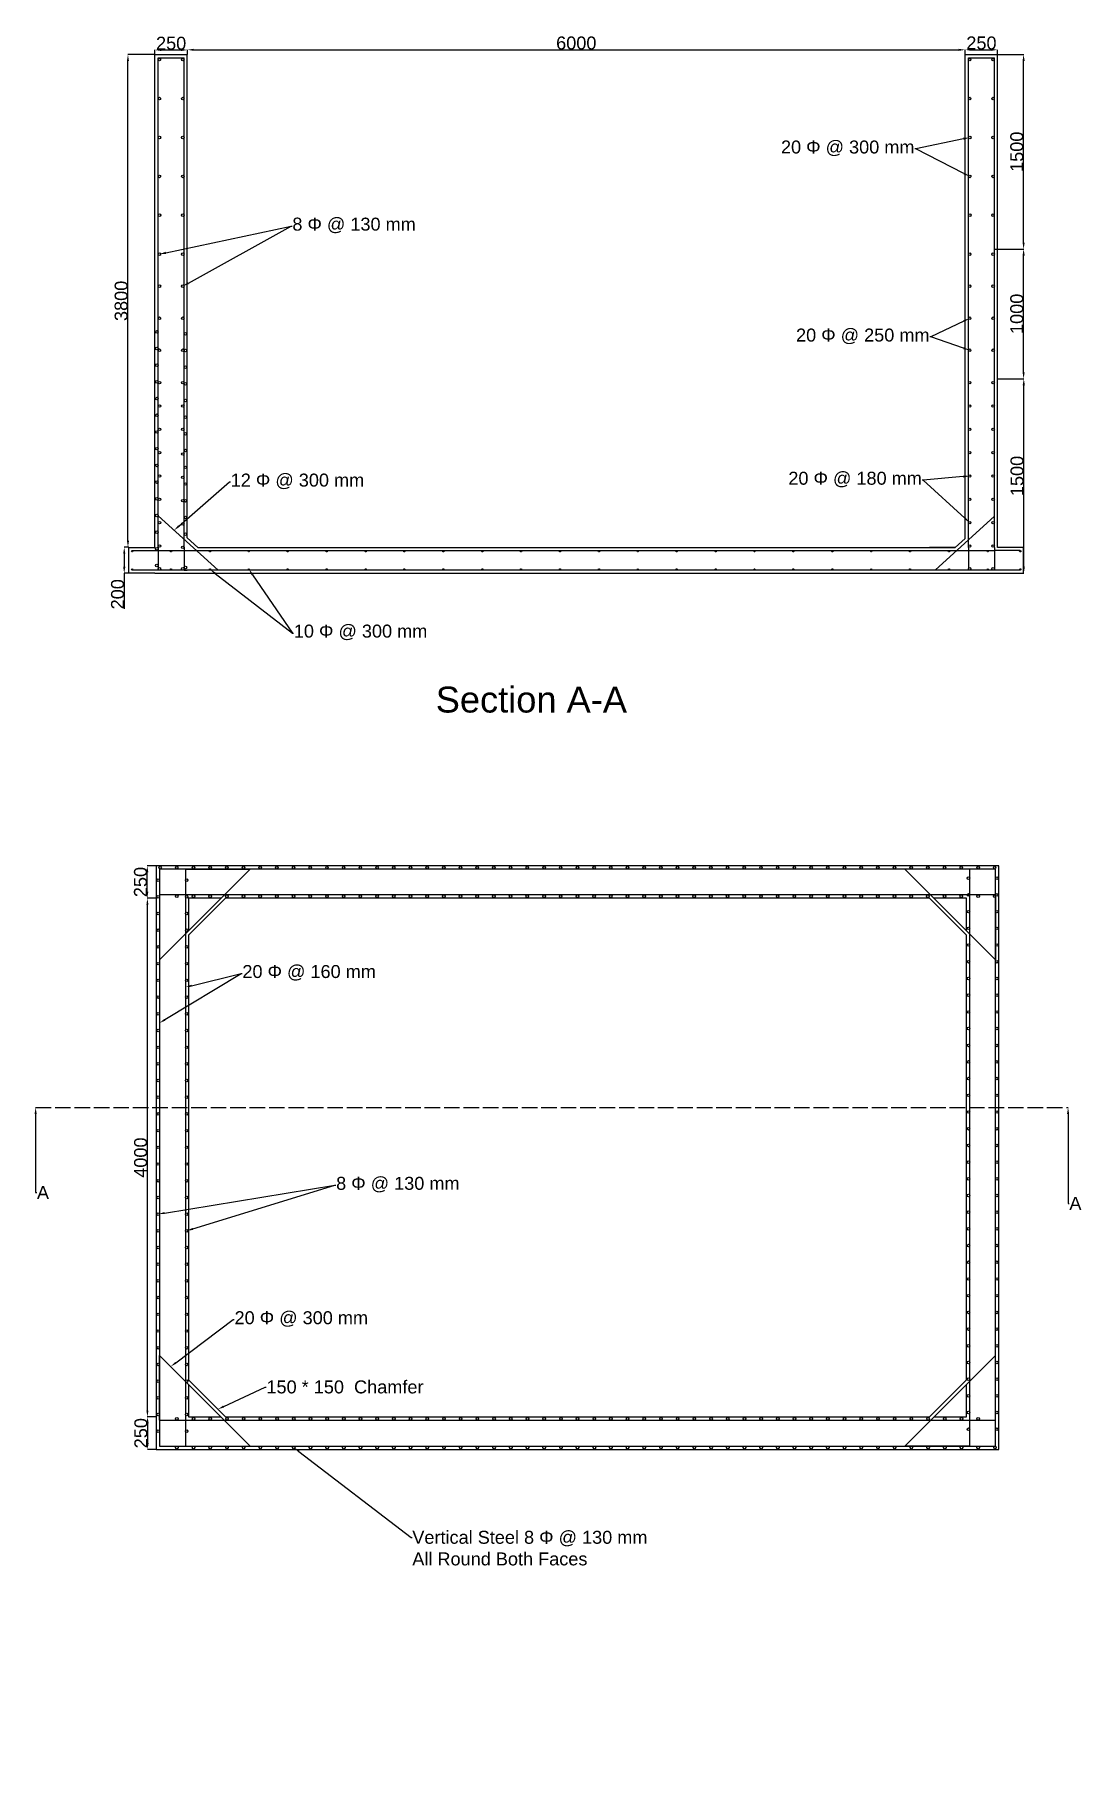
# Model space of a CAD drawing. Header units: millimetres. Extents: x 22602 to 30676, y 15936 to 29274.
import ezdxf
from ezdxf import colors
from ezdxf.entities.mleader import LeaderData, LeaderLine
from ezdxf.math import Vec2, Vec3

# ---------------------------------------------------------------- set-up
doc = ezdxf.new("R2010")
doc.units = ezdxf.units.MM
doc.linetypes.add('ACAD_ISO02W100', pattern=[15, 12, -3])
doc.styles.get("Standard").update_dxf_attribs({"font": 'arial.ttf'})
doc.dimstyles.new('ISO-25', dxfattribs={"dimtxt": 100, "dimasz": 50, "dimexe": 1.25, "dimexo": 0.625, "dimtad": 1, "dimtxsty": 'Standard', "dimcen": 50.004, "dimadec": 0, "dimazin": 0, "dimtfac": 1, "dimtmove": 0, "dimatfit": 3, "dimfxl": 1, "dimarcsym": 0})

# ---------------------------------------------------------------- blocks, each defined once
blk = doc.blocks.new('*D4')
at = {"color": 0, "lineweight": -2, "transparency": 16777216}
for p, q in [((23530, 29121), (23530, 29157)), ((23580, 29156), (23730, 29156)), ((23780, 29121), (23780, 29157))]:
    blk.add_line(p, q, dxfattribs=at)
at = {"color": 0, "transparency": 16777216}
for points in [[(23580, 29164), (23580, 29147), (23530, 29156)], [(23730, 29164), (23730, 29147), (23780, 29156)]]:
    blk.add_solid(points, dxfattribs=at)
at = {"layer": 'Defpoints', "color": 0, "transparency": 16777216}
for p in [(23530, 29121), (23780, 29156), (23780, 29121)]:
    blk.add_point(p, dxfattribs=at)
at = {"color": 0, "transparency": 16777216, "insert": (23655, 29207), "char_height": 100, "attachment_point": 5}
blk.add_mtext('250', dxfattribs=at)
blk = doc.blocks.new('*D5')
at = {"color": 0, "lineweight": -2, "transparency": 16777216}
for p, q in [((23780, 29121), (23780, 29158)), ((23830, 29157), (29730, 29157)), ((29780, 29121), (29780, 29158))]:
    blk.add_line(p, q, dxfattribs=at)
at = {"color": 0, "transparency": 16777216}
for points in [[(23830, 29165), (23830, 29149), (23780, 29157)], [(29730, 29165), (29730, 29149), (29780, 29157)]]:
    blk.add_solid(points, dxfattribs=at)
at = {"layer": 'Defpoints', "color": 0, "transparency": 16777216}
for p in [(23780, 29121), (29780, 29157), (29780, 29121)]:
    blk.add_point(p, dxfattribs=at)
at = {"color": 0, "transparency": 16777216, "insert": (26780, 29209), "char_height": 100, "attachment_point": 5}
blk.add_mtext('6000', dxfattribs=at)
blk = doc.blocks.new('*D6')
at = {"color": 0, "lineweight": -2, "transparency": 16777216}
for p, q in [((29780, 29121), (29780, 29158)), ((29830, 29157), (29980, 29157)), ((30030, 29121), (30030, 29158))]:
    blk.add_line(p, q, dxfattribs=at)
at = {"color": 0, "transparency": 16777216}
for points in [[(29830, 29165), (29830, 29149), (29780, 29157)], [(29980, 29165), (29980, 29149), (30030, 29157)]]:
    blk.add_solid(points, dxfattribs=at)
at = {"layer": 'Defpoints', "color": 0, "transparency": 16777216}
for p in [(29780, 29121), (30030, 29157), (30030, 29121)]:
    blk.add_point(p, dxfattribs=at)
at = {"color": 0, "transparency": 16777216, "insert": (29905, 29209), "char_height": 100, "attachment_point": 5}
blk.add_mtext('250', dxfattribs=at)
blk = doc.blocks.new('*D7')
at = {"color": 0, "lineweight": -2, "transparency": 16777216}
for p, q in [((23329, 25321), (23292, 25321)), ((23293, 25271), (23293, 25171)), ((23329, 25121), (23292, 25121)), ((23293, 25121), (23293, 24847))]:
    blk.add_line(p, q, dxfattribs=at)
at = {"color": 0, "transparency": 16777216}
for points in [[(23285, 25271), (23302, 25271), (23293, 25321)], [(23285, 25171), (23302, 25171), (23293, 25121)]]:
    blk.add_solid(points, dxfattribs=at)
at = {"layer": 'Defpoints', "color": 0, "transparency": 16777216}
for p in [(23330, 25321), (23293, 25121), (23330, 25121)]:
    blk.add_point(p, dxfattribs=at)
at = {"color": 0, "transparency": 16777216, "insert": (23242, 24959), "char_height": 100, "attachment_point": 5, "rotation": 90}
blk.add_mtext('200', dxfattribs=at)
blk = doc.blocks.new('*D8')
at = {"color": 0, "lineweight": -2, "transparency": 16777216}
for p, q in [((30230, 26621), (30233, 26621)), ((30232, 25171), (30232, 26571)), ((30230, 25121), (30233, 25121))]:
    blk.add_line(p, q, dxfattribs=at)
at = {"color": 0, "transparency": 16777216}
for points in [[(30223, 26571), (30240, 26571), (30232, 26621)], [(30223, 25171), (30240, 25171), (30232, 25121)]]:
    blk.add_solid(points, dxfattribs=at)
at = {"layer": 'Defpoints', "color": 0, "transparency": 16777216}
for p in [(30230, 26621), (30232, 26621), (30230, 25121)]:
    blk.add_point(p, dxfattribs=at)
at = {"color": 0, "transparency": 16777216, "insert": (30180, 25871), "char_height": 100, "attachment_point": 5, "rotation": 90}
blk.add_mtext('1500', dxfattribs=at)
blk = doc.blocks.new('*D9')
at = {"color": 0, "lineweight": -2, "transparency": 16777216}
for p, q in [((30005, 27621), (30231, 27621)), ((30230, 26671), (30230, 27571)), ((30030, 26621), (30231, 26621))]:
    blk.add_line(p, q, dxfattribs=at)
at = {"color": 0, "transparency": 16777216}
for points in [[(30222, 27571), (30239, 27571), (30230, 27621)], [(30222, 26671), (30239, 26671), (30230, 26621)]]:
    blk.add_solid(points, dxfattribs=at)
at = {"layer": 'Defpoints', "color": 0, "transparency": 16777216}
for p in [(30005, 27621), (30230, 27621), (30030, 26621)]:
    blk.add_point(p, dxfattribs=at)
at = {"color": 0, "transparency": 16777216, "insert": (30178, 27121), "char_height": 100, "attachment_point": 5, "rotation": 90}
blk.add_mtext('1000', dxfattribs=at)
blk = doc.blocks.new('*D10')
at = {"color": 0, "lineweight": -2, "transparency": 16777216}
for p, q in [((23529, 29121), (23321, 29121)), ((23322, 25371), (23322, 29071)), ((23329, 25321), (23321, 25321))]:
    blk.add_line(p, q, dxfattribs=at)
at = {"color": 0, "transparency": 16777216}
for points in [[(23314, 29071), (23330, 29071), (23322, 29121)], [(23314, 25371), (23330, 25371), (23322, 25321)]]:
    blk.add_solid(points, dxfattribs=at)
at = {"layer": 'Defpoints', "color": 0, "transparency": 16777216}
for p in [(23322, 29121), (23530, 29121), (23330, 25321)]:
    blk.add_point(p, dxfattribs=at)
at = {"color": 0, "transparency": 16777216, "insert": (23270, 27221), "char_height": 100, "attachment_point": 5, "rotation": 90}
blk.add_mtext('3800', dxfattribs=at)
blk = doc.blocks.new('*D11')
at = {"color": 0, "lineweight": -2, "transparency": 16777216}
for p, q in [((30005, 29121), (30231, 29121)), ((30230, 27671), (30230, 29071)), ((30005, 27621), (30231, 27621))]:
    blk.add_line(p, q, dxfattribs=at)
at = {"color": 0, "transparency": 16777216}
for points in [[(30222, 29071), (30239, 29071), (30230, 29121)], [(30222, 27671), (30239, 27671), (30230, 27621)]]:
    blk.add_solid(points, dxfattribs=at)
at = {"layer": 'Defpoints', "color": 0, "transparency": 16777216}
for p in [(30005, 29121), (30230, 29121), (30005, 27621)]:
    blk.add_point(p, dxfattribs=at)
at = {"color": 0, "transparency": 16777216, "insert": (30178, 28371), "char_height": 100, "attachment_point": 5, "rotation": 90}
blk.add_mtext('1500', dxfattribs=at)
blk = doc.blocks.new('*D12')
at = {"color": 0, "lineweight": -2, "transparency": 16777216}
for p, q in [((23539, 18615), (23472, 18615)), ((23473, 18565), (23473, 18415)), ((23539, 18365), (23472, 18365))]:
    blk.add_line(p, q, dxfattribs=at)
at = {"color": 0, "transparency": 16777216}
for points in [[(23465, 18565), (23482, 18565), (23473, 18615)], [(23465, 18415), (23482, 18415), (23473, 18365)]]:
    blk.add_solid(points, dxfattribs=at)
at = {"layer": 'Defpoints', "color": 0, "transparency": 16777216}
for p in [(23540, 18615), (23473, 18365), (23540, 18365)]:
    blk.add_point(p, dxfattribs=at)
at = {"color": 0, "transparency": 16777216, "insert": (23422, 18490), "char_height": 100, "attachment_point": 5, "rotation": 90}
blk.add_mtext('250', dxfattribs=at)
blk = doc.blocks.new('*D13')
at = {"color": 0, "lineweight": -2, "transparency": 16777216}
for p, q in [((23539, 22615), (23471, 22615)), ((23472, 18665), (23472, 22565)), ((23539, 18615), (23471, 18615))]:
    blk.add_line(p, q, dxfattribs=at)
at = {"color": 0, "transparency": 16777216}
for points in [[(23464, 22565), (23480, 22565), (23472, 22615)], [(23464, 18665), (23480, 18665), (23472, 18615)]]:
    blk.add_solid(points, dxfattribs=at)
at = {"layer": 'Defpoints', "color": 0, "transparency": 16777216}
for p in [(23472, 22615), (23540, 22615), (23540, 18615)]:
    blk.add_point(p, dxfattribs=at)
at = {"color": 0, "transparency": 16777216, "insert": (23420, 20615), "char_height": 100, "attachment_point": 5, "rotation": 90}
blk.add_mtext('4000', dxfattribs=at)
blk = doc.blocks.new('*D14')
at = {"color": 0, "lineweight": -2, "transparency": 16777216}
for p, q in [((23539, 22865), (23470, 22865)), ((23471, 22665), (23471, 22815)), ((23539, 22615), (23470, 22615))]:
    blk.add_line(p, q, dxfattribs=at)
at = {"color": 0, "transparency": 16777216}
for points in [[(23463, 22815), (23479, 22815), (23471, 22865)], [(23463, 22665), (23479, 22665), (23471, 22615)]]:
    blk.add_solid(points, dxfattribs=at)
at = {"layer": 'Defpoints', "color": 0, "transparency": 16777216}
for p in [(23471, 22865), (23540, 22865), (23540, 22615)]:
    blk.add_point(p, dxfattribs=at)
at = {"color": 0, "transparency": 16777216, "insert": (23419, 22740), "char_height": 100, "attachment_point": 5, "rotation": 90}
blk.add_mtext('250', dxfattribs=at)

msp = doc.modelspace()

# ---------------------------------------------------------------- linework, layer by layer
for p, q in [((23529.557, 25320.524), (23529.557, 29120.524)), ((23529.557, 29120.524), (23779.557, 29120.524)), ((23554.557, 25320.524), (23554.557, 29095.524)), ((23554.557, 29095.524), (23754.557, 29095.524)), ((23754.557, 25320.524), (23754.557, 29095.524)), ((23779.557, 25393.024), (23779.557, 29120.524)), ((29779.557, 29120.524), (30029.557, 29120.524)), ((29779.557, 25389.521), (29779.557, 29120.524)), ((29804.557, 25320.524), (29804.557, 29095.524)), ((29804.557, 29095.524), (30004.557, 29095.524)), ((30004.557, 27620.524), (30004.557, 29095.524)), ((30029.557, 25320.524), (30029.557, 29120.524)), ((23574.755, 27879.323), (23574.752, 27882.688)), ((23754.755, 27879.323), (23754.752, 27882.688)), ((29824.755, 27879.323), (29824.752, 27882.688)), ((30004.538, 27879.323), (30004.535, 27882.688)), ((30004.557, 26620.524), (30004.557, 27620.524)), ((30004.68, 27580.884), (30004.645, 27620.524)), ((30004.557, 25320.524), (30004.557, 26620.524)), ((24017.186, 25145.524), (23553.797, 25562.575)), ((29547.91, 25145.524), (30004.557, 25559.964)), ((29779.557, 25389.521), (29779.557, 25595.524)), ((23860.113, 25320.524), (23779.557, 25393.024)), ((29703.533, 25320.524), (29779.557, 25389.521)), ((23329.557, 25120.524), (23329.557, 25320.524)), ((23329.557, 25320.524), (23529.557, 25320.524)), ((23354.557, 25295.524), (23754.557, 25295.524)), ((23554.557, 25320.524), (23554.557, 25145.524)), ((23754.557, 25320.524), (23754.557, 25145.524)), ((23754.557, 25295.524), (30004.557, 25295.524)), ((23860.113, 25320.524), (29703.533, 25320.524)), ((29703.533, 25320.524), (29504.557, 25320.524)), ((29804.557, 25320.524), (29804.557, 25145.524)), ((30004.557, 25320.524), (30004.557, 25145.524)), ((30204.557, 25295.524), (30004.557, 25295.524)), ((30229.557, 25320.524), (30029.557, 25320.524)), ((30229.557, 25120.524), (30229.557, 25320.524)), ((23529.557, 25120.524), (23329.557, 25120.524)), ((30204.557, 25145.524), (23354.557, 25145.524)), ((23529.557, 25120.524), (23779.557, 25120.524)), ((23754.557, 25145.524), (23779.557, 25145.524)), ((23779.557, 25120.524), (29779.557, 25120.524)), ((29779.557, 25120.524), (30029.557, 25120.524)), ((30029.557, 25120.524), (30229.557, 25120.524)), ((30014.558, 22840.309), (23564.558, 22840.309)), ((23564.558, 22840.309), (23564.558, 22615.309)), ((24264.558, 22840.309), (23564.558, 22140.309)), ((23764.558, 22840.309), (23764.558, 18390.309)), ((23764.558, 22840.309), (24264.558, 22840.309)), ((29814.558, 22840.309), (29314.558, 22840.309)), ((30014.558, 22140.409), (29314.558, 22840.309)), ((29814.558, 18390.309), (29814.558, 22840.309)), ((30014.558, 22615.309), (30014.558, 22840.309)), ((30014.558, 22640.309), (23564.558, 22640.309)), ((23564.558, 22640.309), (23564.558, 22140.309)), ((23564.558, 22615.309), (23564.558, 18615.309)), ((24074.913, 22615.309), (23789.558, 22329.954)), ((29789.558, 22330.024), (29504.232, 22615.309)), ((30014.558, 22640.409), (30014.558, 22140.409)), ((30014.558, 18615.309), (30014.558, 22615.309)), ((23564.558, 18590.309), (23564.558, 19090.309)), ((24264.558, 18390.309), (23564.558, 19090.309)), ((30014.558, 19090.309), (29314.558, 18390.309)), ((30014.558, 18590.309), (30014.558, 19090.309)), ((24074.913, 18615.309), (23789.558, 18900.665)), ((29789.558, 18900.665), (29504.203, 18615.309)), ((23564.558, 18615.309), (23564.558, 18390.309)), ((23564.558, 18590.309), (30014.558, 18590.309)), ((30014.558, 18390.309), (30014.558, 18615.309)), ((23564.558, 18390.309), (23789.558, 18390.309)), ((23764.558, 18390.309), (24264.558, 18390.309)), ((23789.558, 18390.309), (29789.558, 18390.309)), ((26789.558, 18390.309), (26919.558, 18390.309)), ((29814.558, 18390.309), (29314.558, 18390.309)), ((29789.558, 18390.309), (30014.558, 18390.309))]:
    msp.add_line(p, q)
at = {"linetype": 'ACAD_ISO02W100', "ltscale": 10}
msp.add_line((22609.984, 21001.327), (30573.34, 21001.327), dxfattribs=at)
msp.add_lwpolyline([(23539.558, 22615.309), (23539.558, 18615.309), (23539.558, 18365.309), (23789.558, 18365.309), (29789.558, 18365.309), (30039.558, 18365.309), (30039.558, 18615.309), (30039.558, 22615.309), (30039.558, 22865.309), (23539.558, 22865.309)], close=True)
for points in [[(24039.558, 22615.309), (23789.558, 22615.309), (23789.558, 22365.309)], [(29504.232, 22615.309), (24074.913, 22615.309)], [(29789.558, 22365.377), (29789.558, 22615.309), (29539.59, 22615.309)], [(23789.558, 22329.954), (23789.558, 18900.665)], [(29789.558, 18900.665), (29789.558, 22330.024)], [(23789.558, 18865.309), (23789.558, 18615.309), (24039.558, 18615.309)], [(29539.558, 18615.309), (29789.558, 18615.309), (29789.558, 18865.309)], [(24074.913, 18615.309), (29504.203, 18615.309)]]:
    msp.add_lwpolyline(points)
for centre, radius in [((23564.557, 29080.89), 10), ((23744.557, 29080.89), 10), ((29814.557, 29080.89), 10), ((29994.341, 29080.89), 10), ((23564.576, 28780.888), 10), ((23744.576, 28780.888), 10), ((29814.576, 28780.888), 10), ((29994.359, 28780.888), 10), ((23564.595, 28480.886), 10), ((23744.595, 28480.886), 10), ((29814.595, 28480.886), 10), ((29994.378, 28480.886), 10), ((23564.613, 28180.884), 10), ((23744.613, 28180.884), 10), ((29814.613, 28180.884), 10), ((29994.397, 28180.884), 10), ((23564.755, 27882.445), 10), ((23744.755, 27882.445), 10), ((29814.755, 27882.445), 10), ((29994.538, 27882.445), 10), ((23564.557, 27580.884), 10), ((23744.557, 27580.884), 10), ((29814.557, 27580.884), 10), ((29994.68, 27580.884), 10), ((23564.557, 27334.006), 10), ((23564.557, 27334.006), 10), ((23744.557, 27334.006), 10), ((23744.557, 27334.006), 10), ((29814.557, 27334.006), 10), ((29814.557, 27334.006), 10), ((29994.68, 27334.006), 10), ((29994.68, 27334.006), 10), ((23564.557, 27087.128), 10), ((23564.557, 27087.128), 10), ((23744.557, 27087.128), 10), ((23744.557, 27087.128), 10), ((29814.557, 27087.128), 10), ((29814.557, 27087.128), 10), ((29994.68, 27087.128), 10), ((29994.68, 27087.128), 10), ((23544.557, 26981.429), 10), ((23764.924, 26966.561), 10), ((23544.557, 26853.924), 10), ((23564.557, 26840.25), 10), ((23744.557, 26840.25), 10), ((23764.924, 26839.056), 10), ((29814.557, 26840.25), 10), ((29994.68, 26840.25), 10), ((23544.557, 26725.171), 10), ((23764.924, 26710.303), 10), ((23544.557, 26596.419), 10), ((23564.68, 26590.25), 10), ((23744.557, 26590.25), 10), ((23764.924, 26581.551), 10), ((29814.557, 26590.25), 10), ((29994.68, 26590.25), 10), ((23544.557, 26467.666), 10), ((23564.68, 26410.433), 10), ((23744.557, 26410.433), 10), ((23764.924, 26452.798), 10), ((29814.557, 26410.433), 10), ((29814.557, 26410.342), 10), ((29994.68, 26410.433), 10), ((29994.68, 26410.342), 10), ((23544.557, 26338.914), 10), ((23764.924, 26324.046), 10), ((23544.557, 26210.161), 10), ((23564.68, 26230.524), 10), ((23744.557, 26230.524), 10), ((23764.924, 26195.293), 10), ((29814.557, 26230.524), 10), ((29814.557, 26230.433), 10), ((29994.68, 26230.524), 10), ((29994.68, 26230.433), 10), ((23544.557, 26081.409), 10), ((23564.68, 26050.524), 10), ((23744.557, 26040.159), 10), ((23764.924, 26066.541), 10), ((29814.557, 26050.524), 10), ((29814.557, 26050.524), 10), ((29994.68, 26050.524), 10), ((29994.68, 26050.524), 10), ((23544.557, 25952.656), 10), ((23564.68, 25870.616), 10), ((23764.924, 25937.788), 10), ((29814.557, 25870.616), 10), ((29994.68, 25870.616), 10), ((23544.557, 25823.904), 10), ((23744.557, 25860.25), 10), ((23764.924, 25809.036), 10), ((23544.557, 25695.152), 10), ((23564.68, 25690.707), 10), ((23744.557, 25680.342), 10), ((23764.924, 25680.283), 10), ((29814.557, 25690.707), 10), ((29994.68, 25690.707), 10), ((23544.557, 25566.399), 10), ((23564.68, 25510.799), 10), ((23744.557, 25500.433), 10), ((23764.924, 25551.531), 10), ((29814.557, 25510.799), 10), ((29994.68, 25510.799), 10), ((23544.557, 25437.647), 10), ((23764.924, 25422.779), 10), ((23354.557, 25290.524), 5), ((23544.557, 25308.894), 10), ((23564.68, 25330.89), 10), ((23654.557, 25290.524), 5), ((23744.557, 25320.524), 10), ((23954.557, 25290.524), 5), ((23954.557, 25290.524), 5), ((24254.557, 25290.524), 5), ((24254.557, 25290.524), 5), ((24554.557, 25290.524), 5), ((24554.557, 25290.524), 5), ((24854.557, 25290.524), 5), ((24854.557, 25290.524), 5), ((25154.557, 25290.524), 5), ((25154.557, 25290.524), 5), ((25454.557, 25290.524), 5), ((25454.557, 25290.524), 5), ((25754.557, 25290.524), 5), ((25754.557, 25290.524), 5), ((26054.557, 25290.524), 5), ((26054.557, 25290.524), 5), ((26354.557, 25290.524), 5), ((26354.557, 25290.524), 5), ((26654.557, 25290.524), 5), ((26654.557, 25290.524), 5), ((26954.557, 25290.524), 5), ((26954.557, 25290.524), 5), ((27254.557, 25290.524), 5), ((27254.557, 25290.524), 5), ((27554.557, 25290.524), 5), ((27554.557, 25290.524), 5), ((27854.557, 25290.524), 5), ((27854.557, 25290.524), 5), ((28154.557, 25290.524), 5), ((28154.557, 25290.524), 5), ((28454.557, 25290.524), 5), ((28454.557, 25290.524), 5), ((28754.557, 25290.524), 5), ((28754.557, 25290.524), 5), ((29054.557, 25290.524), 5), ((29054.557, 25290.524), 5), ((29354.557, 25290.524), 5), ((29354.557, 25290.524), 5), ((29654.557, 25290.524), 5), ((29814.557, 25330.89), 10), ((29954.557, 25290.524), 5), ((29994.68, 25330.89), 10), ((30204.557, 25290.524), 5), ((23354.557, 25150.524), 5), ((23544.557, 25180.142), 10), ((23564.557, 25155.189), 10), ((23654.557, 25150.524), 5), ((23654.557, 25150.524), 5), ((23744.798, 25155.189), 10), ((23764.924, 25165.274), 10), ((23954.557, 25150.524), 5), ((23954.557, 25150.524), 5), ((24254.557, 25150.524), 5), ((24254.557, 25150.524), 5), ((24554.557, 25150.524), 5), ((24554.557, 25150.524), 5), ((24854.557, 25150.524), 5), ((24854.557, 25150.524), 5), ((25154.557, 25150.524), 5), ((25154.557, 25150.524), 5), ((25454.557, 25150.524), 5), ((25454.557, 25150.524), 5), ((25754.557, 25150.524), 5), ((25754.557, 25150.524), 5), ((26054.557, 25150.524), 5), ((26054.557, 25150.524), 5), ((26354.557, 25150.524), 5), ((26354.557, 25150.524), 5), ((26654.557, 25150.524), 5), ((26654.557, 25150.524), 5), ((26954.557, 25150.524), 5), ((26954.557, 25150.524), 5), ((27254.557, 25150.524), 5), ((27254.557, 25150.524), 5), ((27554.557, 25150.524), 5), ((27554.557, 25150.524), 5), ((27854.557, 25150.524), 5), ((27854.557, 25150.524), 5), ((28154.557, 25150.524), 5), ((28154.557, 25150.524), 5), ((28454.557, 25150.524), 5), ((28454.557, 25150.524), 5), ((28754.557, 25150.524), 5), ((28754.557, 25150.524), 5), ((29054.557, 25150.524), 5), ((29054.557, 25150.524), 5), ((29354.557, 25150.524), 5), ((29354.557, 25150.524), 5), ((29654.557, 25150.524), 5), ((29654.557, 25150.524), 5), ((29814.434, 25155.189), 10), ((29954.557, 25150.524), 5), ((29954.557, 25150.524), 5), ((29994.557, 25155.189), 10), ((30204.557, 25150.524), 5), ((23569.499, 22850.309), 10), ((23698.251, 22850.309), 10), ((23827.004, 22850.309), 10), ((23955.756, 22850.309), 10), ((24084.509, 22850.309), 10), ((24213.261, 22850.309), 10), ((24342.014, 22850.309), 10), ((24470.766, 22850.309), 10), ((24599.518, 22850.309), 10), ((24728.271, 22850.309), 10), ((24857.023, 22850.309), 10), ((24985.776, 22850.309), 10), ((25114.528, 22850.309), 10), ((25243.281, 22850.309), 10), ((25372.033, 22850.309), 10), ((25500.786, 22850.309), 10), ((25629.538, 22850.309), 10), ((25758.291, 22850.309), 10), ((25887.043, 22850.309), 10), ((26015.796, 22850.309), 10), ((26144.548, 22850.309), 10), ((26273.301, 22850.309), 10), ((26402.053, 22850.309), 10), ((26532.053, 22850.309), 10), ((26659.558, 22850.309), 10), ((26789.558, 22850.309), 10), ((26789.558, 22850.309), 10), ((26917.063, 22850.309), 10), ((27045.815, 22850.309), 10), ((27174.568, 22850.309), 10), ((27303.32, 22850.309), 10), ((27432.073, 22850.309), 10), ((27560.825, 22850.309), 10), ((27689.578, 22850.309), 10), ((27818.33, 22850.309), 10), ((27947.083, 22850.309), 10), ((28075.835, 22850.309), 10), ((28204.588, 22850.309), 10), ((28333.34, 22850.309), 10), ((28462.093, 22850.309), 10), ((28590.845, 22850.309), 10), ((28719.597, 22850.309), 10), ((28848.35, 22850.309), 10), ((28977.102, 22850.309), 10), ((29105.855, 22850.309), 10), ((29234.607, 22850.309), 10), ((29363.36, 22850.309), 10), ((29492.112, 22850.309), 10), ((29620.865, 22850.309), 10), ((29749.617, 22850.309), 10), ((29879.617, 22850.309), 10), ((30007.122, 22850.309), 10), ((23554.558, 22754.273), 10), ((23774.925, 22754.273), 10), ((29804.558, 22769.141), 10), ((30024.558, 22769.141), 10), ((23554.558, 22625.52), 10), ((23698.251, 22630.309), 10), ((23774.925, 22625.52), 10), ((23827.004, 22630.309), 10), ((23955.756, 22630.309), 10), ((24084.509, 22630.309), 10), ((24213.261, 22630.309), 10), ((24342.014, 22630.309), 10), ((24470.766, 22630.309), 10), ((24599.518, 22630.309), 10), ((24728.271, 22630.309), 10), ((24857.023, 22630.309), 10), ((24985.776, 22630.309), 10), ((25114.528, 22630.309), 10), ((25243.281, 22630.309), 10), ((25372.033, 22630.309), 10), ((25500.786, 22630.309), 10), ((25629.538, 22630.309), 10), ((25758.291, 22630.309), 10), ((25887.043, 22630.309), 10), ((26015.796, 22630.309), 10), ((26144.548, 22630.309), 10), ((26273.301, 22630.309), 10), ((26402.053, 22630.309), 10), ((26532.053, 22630.309), 10), ((26659.558, 22630.309), 10), ((26789.558, 22630.309), 10), ((26789.558, 22630.309), 10), ((26917.063, 22630.309), 10), ((27045.815, 22630.309), 10), ((27174.568, 22630.309), 10), ((27303.32, 22630.309), 10), ((27432.073, 22630.309), 10), ((27560.825, 22630.309), 10), ((27689.578, 22630.309), 10), ((27818.33, 22630.309), 10), ((27947.083, 22630.309), 10), ((28075.835, 22630.309), 10), ((28204.588, 22630.309), 10), ((28333.34, 22630.309), 10), ((28462.093, 22630.309), 10), ((28590.845, 22630.309), 10), ((28719.597, 22630.309), 10), ((28848.35, 22630.309), 10), ((28977.102, 22630.309), 10), ((29105.855, 22630.309), 10), ((29234.607, 22630.309), 10), ((29363.36, 22630.309), 10), ((29492.112, 22630.309), 10), ((29620.865, 22630.309), 10), ((29749.617, 22630.309), 10), ((29804.558, 22640.388), 10), ((29879.617, 22630.309), 10), ((30007.122, 22630.309), 10), ((30024.558, 22640.388), 10), ((23554.558, 22496.768), 10), ((23774.925, 22496.768), 10), ((29804.558, 22511.636), 10), ((30024.558, 22511.636), 10), ((23554.558, 22368.015), 10), ((23774.925, 22368.015), 10), ((29804.558, 22382.883), 10), ((30024.558, 22382.883), 10), ((23554.558, 22239.263), 10), ((23774.925, 22239.263), 10), ((29804.558, 22254.131), 10), ((30024.558, 22254.131), 10), ((23554.558, 22110.51), 10), ((23774.925, 22110.51), 10), ((29804.558, 22125.378), 10), ((30024.558, 22125.378), 10), ((23554.558, 21981.758), 10), ((23774.925, 21981.758), 10), ((29804.558, 21996.626), 10), ((29804.558, 21867.873), 10), ((30024.558, 21996.626), 10), ((30024.558, 21867.873), 10), ((23554.558, 21853.005), 10), ((23774.925, 21853.005), 10), ((29804.558, 21737.873), 10), ((30024.558, 21737.873), 10), ((23554.558, 21723.005), 10), ((23774.925, 21723.005), 10), ((29804.558, 21610.369), 10), ((30024.558, 21610.369), 10), ((23554.558, 21595.5), 10), ((23554.558, 21465.5), 10), ((23554.558, 21465.5), 10), ((23774.925, 21595.5), 10), ((23774.925, 21465.5), 10), ((23774.925, 21465.5), 10), ((29804.558, 21480.369), 10), ((29804.558, 21480.369), 10), ((30024.558, 21480.369), 10), ((30024.558, 21480.369), 10), ((23554.558, 21337.996), 10), ((23774.925, 21337.996), 10), ((29804.558, 21352.864), 10), ((30024.558, 21352.864), 10), ((23554.558, 21209.243), 10), ((23774.925, 21209.243), 10), ((29804.558, 21224.111), 10), ((30024.558, 21224.111), 10), ((23554.558, 21080.491), 10), ((23774.925, 21080.491), 10), ((29804.558, 21095.359), 10), ((30024.558, 21095.359), 10), ((23554.558, 20951.738), 10), ((23774.925, 20951.738), 10), ((29804.558, 20966.606), 10), ((30024.558, 20966.606), 10), ((23554.558, 20822.986), 10), ((23774.925, 20822.986), 10), ((29804.558, 20837.854), 10), ((30024.558, 20837.854), 10), ((23554.558, 20694.233), 10), ((23774.925, 20694.233), 10), ((29804.558, 20709.101), 10), ((30024.558, 20709.101), 10), ((23554.558, 20565.481), 10), ((23774.925, 20565.481), 10), ((29804.558, 20580.349), 10), ((30024.558, 20580.349), 10), ((23554.558, 20436.728), 10), ((23774.925, 20436.728), 10), ((29804.558, 20451.596), 10), ((30024.558, 20451.596), 10), ((23554.558, 20307.976), 10), ((23774.925, 20307.976), 10), ((29804.558, 20322.844), 10), ((30024.558, 20322.844), 10), ((23554.558, 20179.223), 10), ((23774.925, 20179.223), 10), ((29804.558, 20194.091), 10), ((30024.558, 20194.091), 10), ((23554.558, 20050.471), 10), ((23774.925, 20050.471), 10), ((29804.558, 20065.339), 10), ((30024.558, 20065.339), 10), ((23554.558, 19921.718), 10), ((23774.925, 19921.718), 10), ((29804.558, 19936.586), 10), ((30024.558, 19936.586), 10), ((23554.558, 19792.966), 10), ((23774.925, 19792.966), 10), ((29804.558, 19807.834), 10), ((30024.558, 19807.834), 10), ((23554.558, 19664.213), 10), ((23774.925, 19664.213), 10), ((29804.558, 19679.082), 10), ((30024.558, 19679.082), 10), ((23554.558, 19535.461), 10), ((23774.925, 19535.461), 10), ((29804.558, 19550.329), 10), ((30024.558, 19550.329), 10), ((23554.558, 19406.708), 10), ((23774.925, 19406.708), 10), ((29804.558, 19421.577), 10), ((30024.558, 19421.577), 10), ((23554.558, 19277.956), 10), ((23774.925, 19277.956), 10), ((29804.558, 19292.824), 10), ((30024.558, 19292.824), 10), ((23554.558, 19149.204), 10), ((23774.925, 19149.204), 10), ((29804.558, 19164.072), 10), ((30024.558, 19164.072), 10), ((23554.558, 19020.451), 10), ((23774.925, 19020.451), 10), ((29804.558, 19035.319), 10), ((30024.558, 19035.319), 10), ((23554.558, 18891.699), 10), ((23774.925, 18891.699), 10), ((29804.558, 18906.567), 10), ((30024.558, 18906.567), 10), ((23554.558, 18762.946), 10), ((23774.925, 18762.946), 10), ((29804.558, 18777.814), 10), ((30024.558, 18777.814), 10), ((23554.558, 18634.194), 10), ((23699.461, 18600.309), 10), ((23774.925, 18634.194), 10), ((23828.214, 18600.309), 10), ((23956.966, 18600.309), 10), ((24085.719, 18600.309), 10), ((24214.471, 18600.309), 10), ((24343.223, 18600.309), 10), ((24471.976, 18600.309), 10), ((24600.728, 18600.309), 10), ((24729.481, 18600.309), 10), ((24858.233, 18600.309), 10), ((24986.986, 18600.309), 10), ((25115.738, 18600.309), 10), ((25244.491, 18600.309), 10), ((25373.243, 18600.309), 10), ((25501.996, 18600.309), 10), ((25630.748, 18600.309), 10), ((25759.501, 18600.309), 10), ((25888.253, 18600.309), 10), ((26017.006, 18600.309), 10), ((26145.758, 18600.309), 10), ((26274.51, 18600.309), 10), ((26403.263, 18600.309), 10), ((26532.015, 18600.309), 10), ((26662.015, 18600.309), 10), ((26789.52, 18600.309), 10), ((26919.52, 18600.309), 10), ((26919.52, 18600.309), 10), ((27047.025, 18600.309), 10), ((27175.778, 18600.309), 10), ((27304.53, 18600.309), 10), ((27433.283, 18600.309), 10), ((27562.035, 18600.309), 10), ((27690.788, 18600.309), 10), ((27819.54, 18600.309), 10), ((27948.293, 18600.309), 10), ((28077.045, 18600.309), 10), ((28205.798, 18600.309), 10), ((28334.55, 18600.309), 10), ((28463.302, 18600.309), 10), ((28592.055, 18600.309), 10), ((28720.807, 18600.309), 10), ((28849.56, 18600.309), 10), ((28978.312, 18600.309), 10), ((29107.065, 18600.309), 10), ((29235.817, 18600.309), 10), ((29364.57, 18600.309), 10), ((29493.322, 18600.309), 10), ((29622.075, 18600.309), 10), ((29750.827, 18600.309), 10), ((29804.558, 18649.062), 10), ((29879.58, 18600.309), 10), ((30024.558, 18649.062), 10), ((23554.558, 18505.441), 10), ((23774.925, 18505.441), 10), ((29804.558, 18520.309), 10), ((30024.558, 18520.309), 10), ((23699.499, 18380.309), 10), ((23828.251, 18380.309), 10), ((23957.004, 18380.309), 10), ((24085.756, 18380.309), 10), ((24214.509, 18380.309), 10), ((24343.261, 18380.309), 10), ((24472.014, 18380.309), 10), ((24600.766, 18380.309), 10), ((24729.518, 18380.309), 10), ((24858.271, 18380.309), 10), ((24987.023, 18380.309), 10), ((25115.776, 18380.309), 10), ((25244.528, 18380.309), 10), ((25373.281, 18380.309), 10), ((25502.033, 18380.309), 10), ((25630.786, 18380.309), 10), ((25759.538, 18380.309), 10), ((25888.291, 18380.309), 10), ((26017.043, 18380.309), 10), ((26145.796, 18380.309), 10), ((26274.548, 18380.309), 10), ((26403.301, 18380.309), 10), ((26532.053, 18380.309), 10), ((26662.053, 18380.309), 10), ((26789.558, 18380.309), 10), ((26919.558, 18380.309), 10), ((26919.558, 18380.309), 10), ((27047.063, 18380.309), 10), ((27175.815, 18380.309), 10), ((27304.568, 18380.309), 10), ((27433.32, 18380.309), 10), ((27562.073, 18380.309), 10), ((27690.825, 18380.309), 10), ((27819.578, 18380.309), 10), ((27948.33, 18380.309), 10), ((28077.083, 18380.309), 10), ((28205.835, 18380.309), 10), ((28334.588, 18380.309), 10), ((28463.34, 18380.309), 10), ((28592.093, 18380.309), 10), ((28720.845, 18380.309), 10), ((28849.597, 18380.309), 10), ((28978.35, 18380.309), 10), ((29107.102, 18380.309), 10), ((29235.855, 18380.309), 10), ((29364.607, 18380.309), 10), ((29493.36, 18380.309), 10), ((29622.112, 18380.309), 10), ((29750.865, 18380.309), 10), ((29879.617, 18380.309), 10), ((30009.617, 18380.309), 10)]:
    msp.add_circle(centre, radius)

# ---------------------------------------------------------------- texts
at = {"insert": (25695.907, 24246.838), "char_height": 200, "attachment_point": 1}
msp.add_mtext_dynamic_manual_height_columns('Section A-A', width=1526.55603, gutter_width=12.5, heights=[0], dxfattribs=at)

# ---------------------------------------------------------------- dimensions: what is measured, and where the dimension line sits
for base, p1, p2, picture, middle in [((23779.557, 29155.807), (23529.557, 29120.524), (23779.557, 29120.524), '*D4', (23654.557, 29207.49)), ((29779.557, 29157.057), (23779.557, 29120.524), (29779.557, 29120.524), '*D5', (26779.557, 29208.74)), ((30029.557, 29157.057), (29779.557, 29120.524), (30029.557, 29120.524), '*D6', (29904.557, 29208.74))]:
    dim = msp.add_linear_dim(base=base, p1=p1, p2=p2, dimstyle='ISO-25', override={"dimasz": 50})
    dim.commit()
    dim.dimension.update_dxf_attribs({"geometry": picture, "text_midpoint": middle})
for base, p1, p2, picture, middle in [((23322.02, 29120.524), (23329.557, 25320.524), (23529.557, 29120.524), '*D10', (23270.304, 27220.524)), ((30230.182, 29120.524), (30004.557, 27620.524), (30004.557, 29120.524), '*D11', (30178.5, 28370.524)), ((30230.182, 27620.524), (30029.557, 26620.524), (30004.645, 27620.524), '*D9', (30178.5, 27120.524)), ((30231.755, 26620.524), (30229.557, 25120.524), (30229.557, 26620.524), '*D8', (30180.073, 25870.524)), ((23293.411, 25120.524), (23329.557, 25320.524), (23329.557, 25120.524), '*D7', (23241.729, 24958.747)), ((23470.872, 22865.309), (23539.558, 22615.309), (23539.558, 22865.309), '*D14', (23419.189, 22740.309)), ((23472.122, 22615.309), (23539.558, 18615.309), (23539.558, 22615.309), '*D13', (23420.439, 20615.309)), ((23473.372, 18365.309), (23539.558, 18615.309), (23539.558, 18365.309), '*D12', (23421.689, 18490.309))]:
    dim = msp.add_linear_dim(base=base, p1=p1, p2=p2, angle=90, dimstyle='ISO-25')
    dim.commit()
    dim.dimension.update_dxf_attribs({"geometry": picture, "text_midpoint": middle})

# ---------------------------------------------------------------- leaders
ml = msp.add_multileader_mtext('Standard')
ml.set_content('20 Φ @ 300 mm', color=256)
ml.set_leader_properties()
ml.build(insert=Vec2(0, 0))
ml.multileader.update_dxf_attribs({"arrow_head_size": 50})
ctx = ml.context
ctx.base_point, ctx.char_height, ctx.arrow_head_size, ctx.plane_origin = Vec3(28369.858, 28392.839), 100, 50, Vec3(29814.595, 28480.886)
ctx.text_align_type = 2
notes = []
notes.append((ctx, [(0, (1, 1, 0), (29398.502, 28392.839), (-1, 0), 8, [(0, [(29814.595, 28480.886)], 0, [])])]))
ctx.mtext.insert, ctx.mtext.alignment, ctx.mtext.flow_direction = Vec3(29388.502, 28457.539), 3, 5
ml = msp.add_multileader_mtext('Standard')
ml.set_content('', color=256)
ml.set_leader_properties()
ml.build(insert=Vec2(0, 0))
ml.multileader.update_dxf_attribs({"arrow_head_size": 50})
ctx = ml.context
ctx.base_point, ctx.char_height, ctx.arrow_head_size, ctx.plane_origin = Vec3(29386.502, 28392.839), 100, 50, Vec3(29814.613, 28180.884)
ctx.text_align_type = 2
notes.append((ctx, [(0, (1, 1, 0), (29398.502, 28392.839), (-1, 0), 8, [(0, [(29814.613, 28180.884)], 0, [])])]))
ctx.mtext.insert, ctx.mtext.alignment, ctx.mtext.flow_direction = Vec3(29388.502, 28442.839), 3, 5
ml = msp.add_multileader_mtext('Standard')
ml.set_content('', color=256)
ml.set_leader_properties()
ml.build(insert=Vec2(0, 0))
ml.multileader.update_dxf_attribs({"arrow_head_size": 50})
ctx = ml.context
ctx.base_point, ctx.char_height, ctx.arrow_head_size, ctx.plane_origin = Vec3(24588.004, 27798.126), 100, 50, Vec3(23604.442, 27575.307)
notes.append((ctx, [(0, (1, 1, 0), (24580.004, 27798.126), (1, 0), 8, [(0, [(23564.557, 27580.884)], 0, [])])]))
ctx.mtext.insert, ctx.mtext.flow_direction = Vec3(24590.004, 27848.126), 5
ml = msp.add_multileader_mtext('Standard')
ml.set_content('8 Φ @ 130 mm', color=256)
ml.set_leader_properties()
ml.build(insert=Vec2(0, 0))
ml.multileader.update_dxf_attribs({"arrow_head_size": 50})
ctx = ml.context
ctx.base_point, ctx.char_height, ctx.arrow_head_size, ctx.plane_origin = Vec3(24588.004, 27798.126), 100, 50, Vec3(23824.808, 27446.555)
notes.append((ctx, [(0, (1, 1, 0), (24580.004, 27798.126), (1, 0), 8, [(0, [(23744.557, 27334.006)], 0, [])])]))
ctx.mtext.insert, ctx.mtext.flow_direction = Vec3(24590.004, 27862.826), 5
ml = msp.add_multileader_mtext('Standard')
ml.set_content('20 Φ @ 250 mm', color=256)
ml.set_leader_properties()
ml.build(insert=Vec2(0, 0))
ml.multileader.update_dxf_attribs({"arrow_head_size": 50})
ctx = ml.context
ctx.base_point, ctx.char_height, ctx.arrow_head_size, ctx.plane_origin = Vec3(28486.032, 26942.735), 100, 50, Vec3(29814.557, 27087.128)
ctx.text_align_type = 2
notes.append((ctx, [(0, (1, 1, 0), (29514.676, 26942.735), (-1, 0), 8, [(0, [(29814.557, 27087.128)], 0, [])])]))
ctx.mtext.insert, ctx.mtext.alignment, ctx.mtext.flow_direction = Vec3(29504.676, 27007.434), 3, 5
ml = msp.add_multileader_mtext('Standard')
ml.set_content('', color=256)
ml.set_leader_properties()
ml.build(insert=Vec2(0, 0))
ml.multileader.update_dxf_attribs({"arrow_head_size": 50})
ctx = ml.context
ctx.base_point, ctx.char_height, ctx.arrow_head_size, ctx.plane_origin = Vec3(29502.676, 26942.735), 100, 50, Vec3(29814.557, 26840.25)
ctx.text_align_type = 2
notes.append((ctx, [(0, (1, 1, 0), (29514.676, 26942.735), (-1, 0), 8, [(0, [(29814.557, 26840.25)], 0, [])])]))
ctx.mtext.insert, ctx.mtext.alignment, ctx.mtext.flow_direction = Vec3(29504.676, 26992.735), 3, 5
ml = msp.add_multileader_mtext('Standard')
ml.set_content('12 Φ @ 300 mm', color=256)
ml.set_leader_properties()
ml.build(insert=Vec2(0, 0))
ml.multileader.update_dxf_attribs({"arrow_head_size": 50})
ctx = ml.context
ctx.base_point, ctx.char_height, ctx.arrow_head_size, ctx.plane_origin = Vec3(24112.505, 25824.515), 100, 50, Vec3(23677.117, 25451.587)
notes.append((ctx, [(0, (1, 1, 0), (24104.505, 25824.515), (1, 0), 8, [(0, [(23677.117, 25451.587)], 0, [])])]))
ctx.mtext.insert, ctx.mtext.flow_direction = Vec3(24114.505, 25889.215), 5
ml = msp.add_multileader_mtext('Standard')
ml.set_content('20 Φ @ 180 mm', color=256)
ml.set_leader_properties()
ml.build(insert=Vec2(0, 0))
ml.multileader.update_dxf_attribs({"arrow_head_size": 50})
ctx = ml.context
ctx.base_point, ctx.char_height, ctx.arrow_head_size, ctx.plane_origin = Vec3(28426.726, 25838.776), 100, 50, Vec3(29814.557, 25870.616)
ctx.text_align_type = 2
notes.append((ctx, [(0, (1, 1, 0), (29455.37, 25838.776), (-1, 0), 8, [(0, [(29814.557, 25870.616)], 0, [])])]))
ctx.mtext.insert, ctx.mtext.alignment, ctx.mtext.flow_direction = Vec3(29445.37, 25903.476), 3, 5
ml = msp.add_multileader_mtext('Standard')
ml.set_content('', color=256)
ml.set_leader_properties()
ml.build(insert=Vec2(0, 0))
ml.multileader.update_dxf_attribs({"arrow_head_size": 50})
ctx = ml.context
ctx.base_point, ctx.char_height, ctx.arrow_head_size, ctx.plane_origin = Vec3(29443.37, 25838.776), 100, 50, Vec3(29814.557, 25510.799)
ctx.text_align_type = 2
notes.append((ctx, [(0, (1, 1, 0), (29455.37, 25838.776), (-1, 0), 8, [(0, [(29814.557, 25510.799)], 0, [])])]))
ctx.mtext.insert, ctx.mtext.alignment, ctx.mtext.flow_direction = Vec3(29445.37, 25888.776), 3, 5
ml = msp.add_multileader_mtext('Standard')
ml.set_content('', color=256)
ml.set_leader_properties()
ml.build(insert=Vec2(0, 0))
ml.multileader.update_dxf_attribs({"arrow_head_size": 50})
ctx = ml.context
ctx.base_point, ctx.char_height, ctx.arrow_head_size, ctx.plane_origin = Vec3(24599.377, 24660.12), 100, 50, Vec3(23954.557, 25150.524)
notes.append((ctx, [(0, (1, 1, 0), (24591.377, 24660.12), (1, 0), 8, [(0, [(23954.557, 25150.524)], 0, [])])]))
ctx.mtext.insert, ctx.mtext.flow_direction = Vec3(24601.377, 24710.12), 5
ml = msp.add_multileader_mtext('Standard')
ml.set_content('10 Φ @ 300 mm ', color=256)
ml.set_leader_properties()
ml.build(insert=Vec2(0, 0))
ml.multileader.update_dxf_attribs({"arrow_head_size": 50})
ctx = ml.context
ctx.base_point, ctx.char_height, ctx.arrow_head_size, ctx.plane_origin = Vec3(24599.377, 24660.12), 100, 50, Vec3(24254.557, 25150.524)
notes.append((ctx, [(0, (1, 1, 0), (24591.377, 24660.12), (1, 0), 8, [(0, [(24254.557, 25150.524)], 0, [])])]))
ctx.mtext.insert, ctx.mtext.flow_direction = Vec3(24601.377, 24724.82), 5
ml = msp.add_multileader_mtext('Standard')
ml.set_content('', color=256)
ml.set_leader_properties()
ml.build(insert=Vec2(0, 0))
ml.multileader.update_dxf_attribs({"arrow_head_size": 50})
ctx = ml.context
ctx.base_point, ctx.char_height, ctx.arrow_head_size, ctx.plane_origin = Vec3(24202.535, 22035.144), 100, 50, Vec3(23564.558, 22035.144)
notes.append((ctx, [(0, (1, 1, 0), (24194.535, 22035.144), (1, 0), 8, [(0, [(23564.558, 21652.737)], 0, [])])]))
ctx.mtext.insert, ctx.mtext.flow_direction = Vec3(24204.535, 22085.144), 5
ml = msp.add_multileader_mtext('Standard')
ml.set_content('20 Φ @ 160 mm', color=256)
ml.set_leader_properties()
ml.build(insert=Vec2(0, 0))
ml.multileader.update_dxf_attribs({"arrow_head_size": 50})
ctx = ml.context
ctx.base_point, ctx.char_height, ctx.arrow_head_size, ctx.plane_origin = Vec3(24202.535, 22035.144), 100, 50, Vec3(23564.558, 22313.709)
notes.append((ctx, [(0, (1, 1, 0), (24194.535, 22035.144), (1, 0), 8, [(0, [(23764.558, 21928.648)], 0, [])])]))
ctx.mtext.insert, ctx.mtext.flow_direction = Vec3(24204.535, 22099.844), 5
at = {"linetype": 'ACAD_ISO02W100'}
ml = msp.add_multileader_mtext('Standard', dxfattribs=at)
ml.set_content('A', color=256)
ml.set_leader_properties()
ml.build(insert=Vec2(0, 0))
ml.multileader.update_dxf_attribs({"arrow_head_size": 50})
ctx = ml.context
ctx.base_point, ctx.char_height, ctx.arrow_head_size, ctx.plane_origin = Vec3(22617.984, 20345.888), 100, 50, Vec3(22609.984, 21001.327)
notes.append((ctx, [(0, (1, 1, 0), (22609.984, 20345.888), (1, 0), 8, [(0, [(22609.984, 21001.327)], 0, [])])]))
ctx.mtext.insert, ctx.mtext.flow_direction = Vec3(22619.984, 20395.888), 5
ml = msp.add_multileader_mtext('Standard')
ml.set_content('A', color=256)
ml.set_leader_properties()
ml.build(insert=Vec2(0, 0))
ml.multileader.update_dxf_attribs({"arrow_head_size": 50})
ctx = ml.context
ctx.base_point, ctx.char_height, ctx.arrow_head_size, ctx.plane_origin = Vec3(30581.34, 20262.218), 100, 50, Vec3(30573.34, 21001.327)
notes.append((ctx, [(0, (1, 1, 0), (30573.34, 20262.218), (1, 0), 8, [(0, [(30573.34, 21001.327)], 0, [])])]))
ctx.mtext.insert, ctx.mtext.flow_direction = Vec3(30583.34, 20312.218), 5
ml = msp.add_multileader_mtext('Standard')
ml.set_content('', color=256)
ml.set_leader_properties()
ml.build(insert=Vec2(0, 0))
ml.multileader.update_dxf_attribs({"arrow_head_size": 50})
ctx = ml.context
ctx.base_point, ctx.char_height, ctx.arrow_head_size, ctx.plane_origin = Vec3(24925.589, 20402.042), 100, 50, Vec3(23554.558, 20179.223)
notes.append((ctx, [(0, (1, 1, 0), (24917.589, 20402.042), (1, 0), 8, [(0, [(23554.558, 20179.223)], 0, [])])]))
ctx.mtext.insert, ctx.mtext.flow_direction = Vec3(24927.589, 20452.042), 5
ml = msp.add_multileader_mtext('Standard')
ml.set_content('8 Φ @ 130 mm', color=256)
ml.set_leader_properties()
ml.build(insert=Vec2(0, 0))
ml.multileader.update_dxf_attribs({"arrow_head_size": 50})
ctx = ml.context
ctx.base_point, ctx.char_height, ctx.arrow_head_size, ctx.plane_origin = Vec3(24925.589, 20402.042), 100, 50, Vec3(23774.925, 20050.471)
notes.append((ctx, [(0, (1, 1, 0), (24917.589, 20402.042), (1, 0), 8, [(0, [(23774.925, 20050.471)], 0, [])])]))
ctx.mtext.insert, ctx.mtext.flow_direction = Vec3(24927.589, 20466.742), 5
ml = msp.add_multileader_mtext('Standard')
ml.set_content('20 Φ @ 300 mm', color=256)
ml.set_leader_properties()
ml.build(insert=Vec2(0, 0))
ml.multileader.update_dxf_attribs({"arrow_head_size": 50})
ctx = ml.context
ctx.base_point, ctx.char_height, ctx.arrow_head_size, ctx.plane_origin = Vec3(24142.16, 19365.736), 100, 50, Vec3(23858.94, 18795.927)
notes.append((ctx, [(0, (1, 1, 0), (24134.16, 19365.736), (1, 0), 8, [(0, [(23651.26, 19003.607)], 0, [])])]))
ctx.mtext.insert, ctx.mtext.flow_direction = Vec3(24144.16, 19430.435), 5
ml = msp.add_multileader_mtext('Standard')
ml.set_content('150 * 150  Chamfer', color=256)
ml.set_leader_properties()
ml.build(insert=Vec2(0, 0))
ml.multileader.update_dxf_attribs({"arrow_head_size": 50})
ctx = ml.context
ctx.base_point, ctx.char_height, ctx.arrow_head_size, ctx.plane_origin = Vec3(24388.128, 18845.933), 100, 50, Vec3(24015.436, 18674.786)
notes.append((ctx, [(0, (1, 1, 0), (24380.128, 18845.933), (1, 0), 8, [(0, [(24015.436, 18674.786)], 0, [])])]))
ctx.mtext.insert, ctx.mtext.flow_direction = Vec3(24390.128, 18896.785), 5
ml = msp.add_multileader_mtext('Standard')
ml.set_content('Vertical Steel 8 Φ @ 130 mm\\PAll Round Both Faces', color=256)
ml.set_leader_properties()
ml.build(insert=Vec2(0, 0))
ml.multileader.update_dxf_attribs({"arrow_head_size": 50})
ctx = ml.context
ctx.base_point, ctx.char_height, ctx.arrow_head_size, ctx.plane_origin = Vec3(25513.154, 17686.534), 100, 50, Vec3(24362.49, 17334.962)
notes.append((ctx, [(0, (1, 1, 0), (25505.154, 17686.534), (1, 0), 8, [(0, [(24600.766, 18380.309)], 0, [])])]))
ctx.mtext.insert, ctx.mtext.flow_direction = Vec3(25515.154, 17737.352), 5
for ctx, leaders in notes:
    for number, flags, end, landing, length, lines in leaders:
        leader = LeaderData()
        leader.index, (leader.has_last_leader_line, leader.has_dogleg_vector, leader.attachment_direction) = number, flags
        leader.last_leader_point, leader.dogleg_vector, leader.dogleg_length = Vec3(end), Vec3(landing), length
        for number, points, colour, breaks in lines:
            line = LeaderLine()
            line.index, line.vertices, line.color, line.breaks = number, Vec3.list(points), colors.encode_raw_color(colour), breaks
            leader.lines.append(line)
        ctx.leaders.append(leader)

doc.saveas('drawing.dxf')
